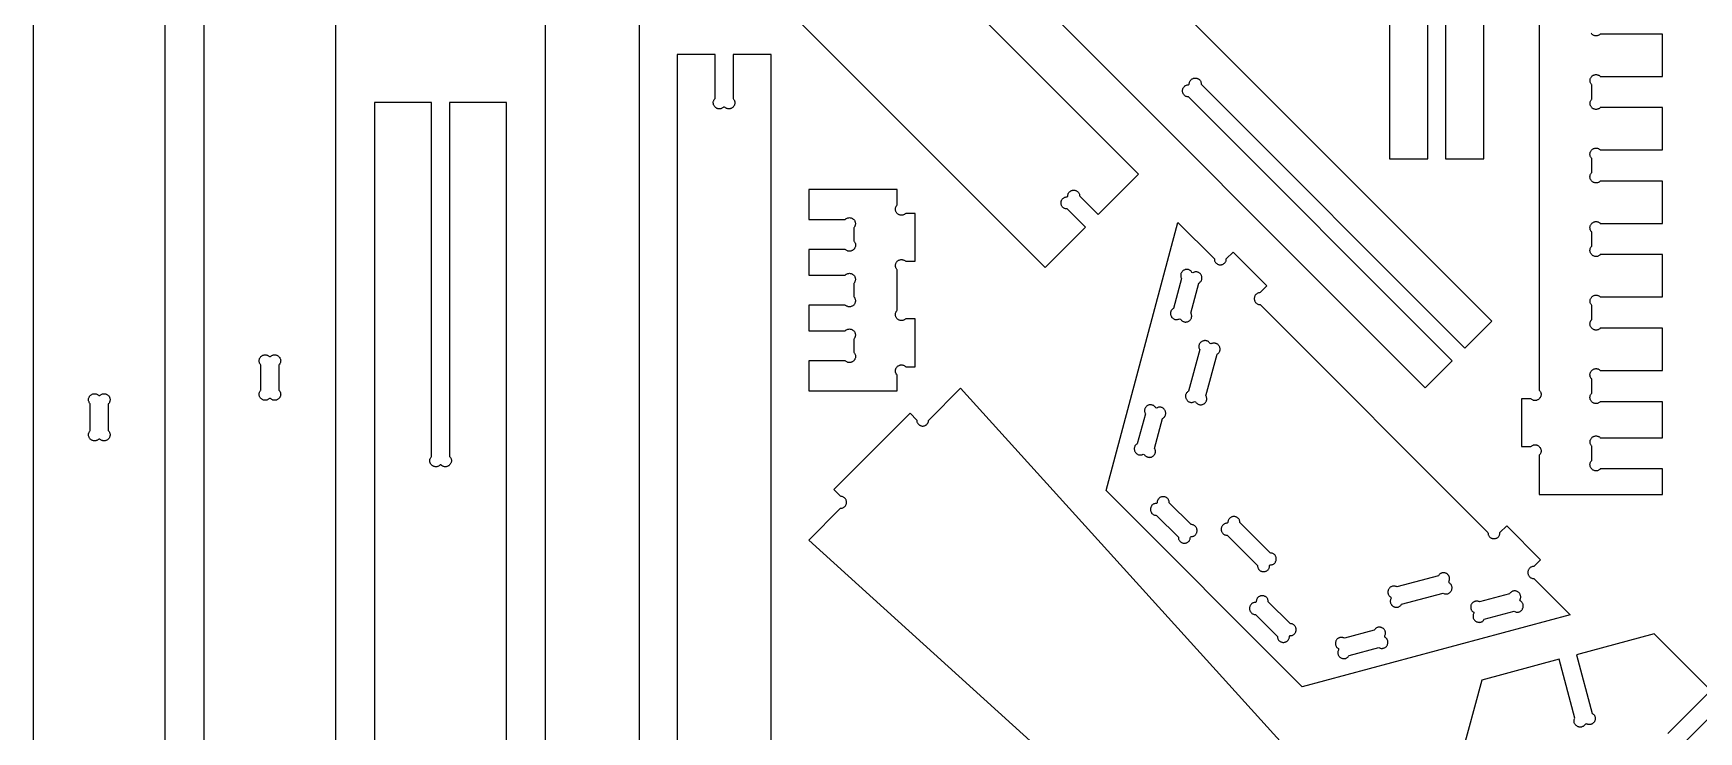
# Model space of a CAD drawing. Extents: x 105 to 1294, y 104 to 1295.
# Drawn here: x 662.1 to 940.2, y 845.7 to 962.3 of the extents above; entities that cross this region are included whole.
import ezdxf

# ---------------------------------------------------------------- set-up
doc = ezdxf.new("R2010")
doc.units = 0
doc.layers.add('LAYER_1', color=62, linetype='CONTINUOUS')

msp = doc.modelspace()

# ---------------------------------------------------------------- linework, layer by layer
at = {"layer": 'LAYER_1'}
for points in [[(662.13, 1228.21), (662.13, 769.48)], [(684.16, 769.48), (684.16, 1228.21)], [(888.63, 1130.71), (888.63, 941.35), (894.99, 941.35), (894.99, 1003.62)], [(897.99, 1003.62), (897.99, 941.35), (904.36, 941.35), (904.36, 1130.71)], [(691.25, 1106.46), (894.59, 903.13), (899.09, 907.63), (855.05, 951.66), (854.93, 951.67), (854.82, 951.69), (854.71, 951.71), (854.62, 951.75), (854.53, 951.8), (854.44, 951.85), (854.37, 951.91), (854.3, 951.98), (854.25, 952.05), (854.19, 952.13), (854.15, 952.21), (854.12, 952.3), (854.09, 952.39), (854.07, 952.48), (854.06, 952.57), (854.05, 952.67), (854.06, 952.76), (854.07, 952.85), (854.09, 952.95), (854.12, 953.04), (854.15, 953.12), (854.19, 953.2), (854.25, 953.28), (854.3, 953.36), (854.37, 953.42), (854.44, 953.48), (854.53, 953.54), (854.62, 953.58), (854.71, 953.62), (854.82, 953.65), (854.93, 953.66), (855.05, 953.67), (855.17, 953.79), (855.18, 953.91), (855.2, 954.03), (855.22, 954.13), (855.26, 954.23), (855.31, 954.32), (855.36, 954.4), (855.42, 954.47), (855.49, 954.54), (855.56, 954.6), (855.64, 954.65), (855.72, 954.69), (855.81, 954.73), (855.9, 954.76), (855.99, 954.77), (856.08, 954.79), (856.17, 954.79), (856.27, 954.79), (856.36, 954.77), (856.45, 954.76), (856.54, 954.73), (856.63, 954.69), (856.71, 954.65), (856.79, 954.6), (856.86, 954.54), (856.93, 954.47), (856.99, 954.4), (857.04, 954.32), (857.09, 954.23), (857.13, 954.13), (857.15, 954.03), (857.17, 953.91), (857.17, 953.79), (901.21, 909.75), (905.72, 914.25), (702.37, 1117.59)], [(690.63, 1074.71), (690.63, 741.06)], [(712.66, 741.06), (712.66, 1074.71)], [(719.75, 1034.52), (831.09, 923.17), (837.82, 929.9), (834.76, 932.97), (834.64, 932.97), (834.52, 932.99), (834.42, 933.02), (834.32, 933.05), (834.23, 933.1), (834.15, 933.15), (834.07, 933.21), (834.01, 933.28), (833.95, 933.35), (833.9, 933.43), (833.85, 933.51), (833.82, 933.6), (833.79, 933.69), (833.77, 933.78), (833.76, 933.87), (833.76, 933.97), (833.76, 934.06), (833.77, 934.15), (833.79, 934.24), (833.82, 934.33), (833.85, 934.42), (833.9, 934.5), (833.95, 934.58), (834.01, 934.65), (834.07, 934.72), (834.15, 934.78), (834.23, 934.83), (834.32, 934.88), (834.42, 934.92), (834.52, 934.94), (834.64, 934.96), (834.76, 934.96), (834.88, 935.09), (834.88, 935.21), (834.9, 935.32), (834.93, 935.43), (834.96, 935.52), (835.01, 935.61), (835.06, 935.7), (835.12, 935.77), (835.19, 935.84), (835.26, 935.89), (835.34, 935.94), (835.42, 935.99), (835.51, 936.02), (835.6, 936.05), (835.69, 936.07), (835.78, 936.08), (835.88, 936.09), (835.97, 936.08), (836.06, 936.07), (836.16, 936.05), (836.24, 936.02), (836.33, 935.99), (836.41, 935.94), (836.49, 935.89), (836.57, 935.84), (836.63, 935.77), (836.69, 935.7), (836.75, 935.61), (836.79, 935.52), (836.83, 935.43), (836.86, 935.32), (836.87, 935.21), (836.88, 935.09), (839.94, 932.02), (846.67, 938.75), (735.33, 1050.1)], [(913.63, 1026.8), (913.63, 902.71), (913.71, 902.62), (913.78, 902.52), (913.83, 902.43), (913.88, 902.34), (913.91, 902.24), (913.93, 902.14), (913.94, 902.05), (913.94, 901.96), (913.93, 901.86), (913.91, 901.77), (913.88, 901.68), (913.84, 901.6), (913.8, 901.51), (913.75, 901.44), (913.69, 901.36), (913.63, 901.29), (913.56, 901.23), (913.49, 901.17), (913.41, 901.12), (913.32, 901.08), (913.24, 901.04), (913.15, 901.01), (913.06, 900.99), (912.97, 900.98), (912.87, 900.98), (912.78, 900.99), (912.68, 901.01), (912.58, 901.04), (912.49, 901.09), (912.4, 901.14), (912.3, 901.21), (912.21, 901.29), (910.63, 901.29), (910.63, 893.29), (912.21, 893.29), (912.3, 893.38), (912.4, 893.44), (912.49, 893.5), (912.58, 893.54), (912.68, 893.57), (912.78, 893.6), (912.87, 893.6), (912.97, 893.6), (913.06, 893.59), (913.15, 893.57), (913.24, 893.55), (913.32, 893.51), (913.41, 893.47), (913.49, 893.42), (913.56, 893.36), (913.63, 893.29), (913.69, 893.23), (913.75, 893.15), (913.8, 893.07), (913.84, 892.99), (913.88, 892.91), (913.91, 892.82), (913.93, 892.73), (913.94, 892.63), (913.94, 892.54), (913.93, 892.44), (913.91, 892.35), (913.88, 892.25), (913.83, 892.16), (913.78, 892.06), (913.71, 891.97), (913.63, 891.88), (913.63, 885.29), (934.18, 885.29), (934.18, 889.56), (923.82, 889.56), (923.73, 889.48), (923.63, 889.41), (923.54, 889.36), (923.44, 889.31), (923.35, 889.28), (923.25, 889.26), (923.16, 889.25), (923.06, 889.25), (922.97, 889.26), (922.88, 889.28), (922.79, 889.31), (922.7, 889.35), (922.62, 889.39), (922.54, 889.44), (922.47, 889.5), (922.4, 889.56), (922.33, 889.63), (922.28, 889.71), (922.22, 889.78), (922.18, 889.87), (922.14, 889.95), (922.12, 890.04), (922.1, 890.13), (922.09, 890.23), (922.09, 890.32), (922.1, 890.42), (922.12, 890.51), (922.15, 890.61), (922.19, 890.7), (922.25, 890.8), (922.31, 890.89), (922.4, 890.98), (922.4, 893.37), (922.33, 893.44), (922.27, 893.52), (922.22, 893.61), (922.18, 893.7), (922.14, 893.79), (922.12, 893.88), (922.11, 893.98), (922.1, 894.07), (922.11, 894.17), (922.12, 894.26), (922.14, 894.36), (922.18, 894.45), (922.22, 894.54), (922.27, 894.62), (922.33, 894.7), (922.4, 894.78), (922.47, 894.85), (922.55, 894.91), (922.64, 894.96), (922.73, 895), (922.82, 895.03), (922.91, 895.05), (923.01, 895.07), (923.11, 895.07), (923.2, 895.07), (923.3, 895.05), (923.39, 895.03), (923.48, 895), (923.57, 894.96), (923.66, 894.91), (923.74, 894.85), (923.82, 894.78), (934.18, 894.78), (934.18, 900.78), (923.82, 900.78), (923.73, 900.7), (923.63, 900.63), (923.54, 900.58), (923.44, 900.53), (923.35, 900.5), (923.25, 900.48), (923.16, 900.47), (923.06, 900.47), (922.97, 900.48), (922.88, 900.5), (922.79, 900.53), (922.7, 900.57), (922.62, 900.61), (922.54, 900.66), (922.47, 900.72), (922.4, 900.78), (922.33, 900.85), (922.28, 900.92), (922.22, 901), (922.18, 901.08), (922.14, 901.17), (922.12, 901.26), (922.1, 901.35), (922.09, 901.44), (922.09, 901.54), (922.1, 901.63), (922.12, 901.73), (922.15, 901.82), (922.19, 901.92), (922.25, 902.01), (922.31, 902.11), (922.4, 902.19), (922.4, 904.58), (922.31, 904.67), (922.25, 904.77), (922.19, 904.86), (922.15, 904.95), (922.12, 905.05), (922.1, 905.15), (922.09, 905.24), (922.09, 905.34), (922.1, 905.43), (922.12, 905.52), (922.14, 905.61), (922.18, 905.69), (922.22, 905.78), (922.28, 905.86), (922.33, 905.93), (922.4, 906), (922.47, 906.06), (922.54, 906.12), (922.62, 906.17), (922.7, 906.21), (922.79, 906.25), (922.88, 906.28), (922.97, 906.3), (923.06, 906.31), (923.16, 906.31), (923.25, 906.3), (923.35, 906.28), (923.44, 906.25), (923.54, 906.2), (923.63, 906.15), (923.73, 906.08), (923.82, 906), (934.18, 906), (934.18, 913.05), (923.82, 913.05), (923.73, 912.97), (923.63, 912.9), (923.54, 912.85), (923.44, 912.81), (923.35, 912.77), (923.25, 912.75), (923.16, 912.74), (923.06, 912.74), (922.97, 912.75), (922.88, 912.77), (922.79, 912.8), (922.7, 912.84), (922.62, 912.88), (922.54, 912.93), (922.47, 912.99), (922.4, 913.05), (922.33, 913.12), (922.28, 913.2), (922.22, 913.28), (922.18, 913.36), (922.14, 913.44), (922.12, 913.53), (922.1, 913.62), (922.09, 913.72), (922.09, 913.81), (922.1, 913.91), (922.12, 914), (922.15, 914.1), (922.19, 914.19), (922.25, 914.29), (922.31, 914.38), (922.4, 914.47), (922.4, 916.86), (922.33, 916.94), (922.27, 917.02), (922.22, 917.1), (922.18, 917.19), (922.14, 917.28), (922.12, 917.38), (922.11, 917.47), (922.1, 917.57), (922.11, 917.66), (922.12, 917.76), (922.14, 917.85), (922.18, 917.94), (922.22, 918.03), (922.27, 918.12), (922.33, 918.2), (922.4, 918.27), (922.47, 918.34), (922.55, 918.4), (922.64, 918.45), (922.73, 918.49), (922.82, 918.52), (922.91, 918.55), (923.01, 918.56), (923.11, 918.56), (923.2, 918.56), (923.3, 918.55), (923.39, 918.52), (923.48, 918.49), (923.57, 918.45), (923.66, 918.4), (923.74, 918.34), (923.82, 918.27), (934.18, 918.27), (934.18, 925.33), (923.82, 925.33), (923.73, 925.25), (923.63, 925.18), (923.54, 925.12), (923.44, 925.08), (923.35, 925.05), (923.25, 925.03), (923.16, 925.02), (923.06, 925.02), (922.97, 925.03), (922.88, 925.05), (922.79, 925.08), (922.7, 925.11), (922.62, 925.16), (922.54, 925.21), (922.47, 925.26), (922.4, 925.33), (922.33, 925.4), (922.28, 925.47), (922.22, 925.55), (922.18, 925.63), (922.14, 925.72), (922.12, 925.81), (922.1, 925.9), (922.09, 925.99), (922.09, 926.08), (922.1, 926.18), (922.12, 926.28), (922.15, 926.37), (922.19, 926.47), (922.25, 926.56), (922.31, 926.65), (922.4, 926.74), (922.4, 929.13), (922.31, 929.22), (922.25, 929.31), (922.19, 929.4), (922.15, 929.5), (922.12, 929.59), (922.1, 929.69), (922.09, 929.78), (922.09, 929.88), (922.1, 929.97), (922.12, 930.06), (922.14, 930.15), (922.18, 930.24), (922.22, 930.32), (922.28, 930.4), (922.33, 930.47), (922.4, 930.54), (922.47, 930.61), (922.54, 930.67), (922.62, 930.72), (922.7, 930.76), (922.79, 930.8), (922.88, 930.83), (922.97, 930.85), (923.06, 930.86), (923.16, 930.86), (923.25, 930.85), (923.35, 930.83), (923.44, 930.8), (923.54, 930.75), (923.63, 930.7), (923.73, 930.63), (923.82, 930.55), (934.18, 930.55), (934.18, 937.6), (923.82, 937.6), (923.73, 937.52), (923.63, 937.45), (923.54, 937.4), (923.44, 937.35), (923.35, 937.32), (923.25, 937.3), (923.16, 937.29), (923.06, 937.29), (922.97, 937.3), (922.88, 937.32), (922.79, 937.35), (922.7, 937.38), (922.62, 937.43), (922.54, 937.48), (922.47, 937.54), (922.4, 937.6), (922.33, 937.67), (922.28, 937.74), (922.22, 937.82), (922.18, 937.9), (922.14, 937.99), (922.12, 938.08), (922.1, 938.17), (922.09, 938.26), (922.09, 938.36), (922.1, 938.45), (922.12, 938.55), (922.15, 938.65), (922.19, 938.74), (922.25, 938.83), (922.31, 938.93), (922.4, 939.02), (922.4, 941.4), (922.31, 941.49), (922.25, 941.58), (922.19, 941.68), (922.15, 941.77), (922.12, 941.87), (922.1, 941.96), (922.09, 942.06), (922.09, 942.15), (922.1, 942.25), (922.12, 942.34), (922.14, 942.43), (922.18, 942.51), (922.22, 942.59), (922.28, 942.67), (922.33, 942.75), (922.4, 942.82), (922.47, 942.88), (922.54, 942.94), (922.62, 942.99), (922.7, 943.03), (922.79, 943.07), (922.88, 943.09), (922.97, 943.11), (923.06, 943.12), (923.16, 943.12), (923.25, 943.12), (923.35, 943.1), (923.44, 943.06), (923.54, 943.02), (923.63, 942.96), (923.73, 942.9), (923.82, 942.82), (934.18, 942.82), (934.18, 949.87), (923.82, 949.87), (923.74, 949.8), (923.66, 949.74), (923.57, 949.69), (923.48, 949.65), (923.39, 949.62), (923.3, 949.6), (923.2, 949.58), (923.11, 949.58), (923.01, 949.58), (922.91, 949.6), (922.82, 949.62), (922.73, 949.65), (922.64, 949.69), (922.55, 949.74), (922.47, 949.8), (922.4, 949.87), (922.33, 949.95), (922.27, 950.03), (922.22, 950.11), (922.18, 950.2), (922.14, 950.29), (922.12, 950.39), (922.11, 950.48), (922.1, 950.58), (922.11, 950.67), (922.12, 950.77), (922.14, 950.86), (922.18, 950.95), (922.22, 951.04), (922.27, 951.13), (922.33, 951.21), (922.4, 951.28), (922.4, 953.68), (922.33, 953.75), (922.27, 953.83), (922.22, 953.92), (922.18, 954.01), (922.14, 954.1), (922.12, 954.19), (922.11, 954.29), (922.1, 954.38), (922.11, 954.48), (922.12, 954.58), (922.14, 954.67), (922.18, 954.76), (922.22, 954.85), (922.27, 954.93), (922.33, 955.01), (922.4, 955.09), (922.47, 955.16), (922.55, 955.22), (922.64, 955.27), (922.73, 955.31), (922.82, 955.34), (922.91, 955.36), (923.01, 955.38), (923.11, 955.38), (923.2, 955.38), (923.3, 955.36), (923.39, 955.34), (923.48, 955.31), (923.57, 955.27), (923.66, 955.22), (923.74, 955.16), (923.82, 955.09), (934.18, 955.09), (934.18, 962.15), (923.82, 962.15), (923.74, 962.08), (923.66, 962.02), (923.57, 961.97), (923.48, 961.93), (923.39, 961.89), (923.3, 961.87), (923.2, 961.86), (923.11, 961.85), (923.01, 961.86), (922.91, 961.87), (922.82, 961.89), (922.73, 961.93), (922.64, 961.97), (922.55, 962.02), (922.47, 962.08), (922.4, 962.15), (922.33, 962.22), (922.27, 962.3)], [(747.63, 966.21), (747.63, 678.65)], [(763.36, 678.65), (763.36, 966.21)], [(785.36, 685.92), (785.36, 958.71), (778.99, 958.71), (778.99, 951.38), (779.06, 951.3), (779.12, 951.22), (779.17, 951.14), (779.21, 951.05), (779.24, 950.96), (779.27, 950.87), (779.28, 950.77), (779.29, 950.67), (779.28, 950.58), (779.27, 950.48), (779.24, 950.39), (779.21, 950.3), (779.17, 950.21), (779.12, 950.12), (779.06, 950.04), (778.99, 949.97), (778.92, 949.9), (778.84, 949.84), (778.75, 949.79), (778.66, 949.75), (778.57, 949.72), (778.48, 949.69), (778.38, 949.68), (778.29, 949.68), (778.19, 949.68), (778.09, 949.69), (778, 949.72), (777.91, 949.75), (777.82, 949.79), (777.74, 949.84), (777.65, 949.9), (777.58, 949.97), (777.41, 949.97), (777.32, 949.89), (777.23, 949.82), (777.13, 949.76), (777.04, 949.72), (776.94, 949.69), (776.85, 949.67), (776.75, 949.66), (776.66, 949.66), (776.56, 949.67), (776.47, 949.69), (776.38, 949.72), (776.3, 949.75), (776.22, 949.8), (776.14, 949.85), (776.06, 949.9), (775.99, 949.97), (775.93, 950.04), (775.87, 950.11), (775.82, 950.19), (775.78, 950.27), (775.74, 950.36), (775.71, 950.45), (775.7, 950.54), (775.69, 950.63), (775.68, 950.72), (775.69, 950.82), (775.71, 950.92), (775.75, 951.01), (775.79, 951.11), (775.84, 951.2), (775.91, 951.29), (775.99, 951.38), (775.99, 958.71), (769.63, 958.71), (769.63, 671.15)], [(741.16, 668.17), (741.16, 950.71), (731.65, 950.71), (731.65, 891.65), (731.73, 891.56), (731.8, 891.47), (731.85, 891.37), (731.9, 891.28), (731.93, 891.18), (731.95, 891.09), (731.96, 890.99), (731.96, 890.9), (731.95, 890.81), (731.93, 890.71), (731.9, 890.63), (731.86, 890.54), (731.82, 890.46), (731.77, 890.38), (731.71, 890.3), (731.65, 890.24), (731.58, 890.17), (731.5, 890.11), (731.43, 890.06), (731.34, 890.02), (731.26, 889.98), (731.17, 889.96), (731.08, 889.94), (730.98, 889.93), (730.89, 889.93), (730.79, 889.94), (730.7, 889.96), (730.6, 889.99), (730.51, 890.03), (730.41, 890.09), (730.32, 890.15), (730.23, 890.24), (730.06, 890.24), (729.97, 890.15), (729.88, 890.09), (729.79, 890.03), (729.69, 889.99), (729.6, 889.96), (729.5, 889.94), (729.4, 889.93), (729.31, 889.93), (729.22, 889.94), (729.13, 889.96), (729.04, 889.98), (728.95, 890.02), (728.87, 890.06), (728.79, 890.11), (728.72, 890.17), (728.65, 890.24), (728.58, 890.3), (728.53, 890.38), (728.48, 890.46), (728.43, 890.54), (728.4, 890.63), (728.37, 890.71), (728.35, 890.81), (728.34, 890.9), (728.34, 890.99), (728.35, 891.09), (728.37, 891.18), (728.4, 891.28), (728.44, 891.37), (728.5, 891.47), (728.57, 891.56), (728.65, 891.65), (728.65, 950.71), (719.13, 950.71), (719.13, 668.17)], [(882.34, 795.49), (791.62, 877.69), (796.93, 883), (797.03, 883.01), (797.13, 883.02), (797.23, 883.04), (797.32, 883.08), (797.41, 883.12), (797.49, 883.17), (797.57, 883.23), (797.64, 883.29), (797.7, 883.36), (797.76, 883.44), (797.81, 883.52), (797.85, 883.61), (797.89, 883.7), (797.91, 883.8), (797.93, 883.9), (797.93, 884), (797.93, 884.1), (797.91, 884.2), (797.89, 884.3), (797.85, 884.39), (797.81, 884.48), (797.76, 884.56), (797.7, 884.64), (797.64, 884.71), (797.57, 884.77), (797.49, 884.83), (797.41, 884.88), (797.32, 884.92), (797.23, 884.96), (797.13, 884.98), (797.03, 884.99), (796.93, 885), (795.81, 886.12), (808.54, 898.85), (809.66, 897.73), (809.66, 897.63), (809.68, 897.53), (809.7, 897.43), (809.74, 897.34), (809.78, 897.25), (809.83, 897.17), (809.89, 897.09), (809.95, 897.02), (810.02, 896.96), (810.1, 896.9), (810.18, 896.85), (810.27, 896.81), (810.36, 896.77), (810.46, 896.75), (810.56, 896.73), (810.66, 896.73), (810.66, 896.73), (810.76, 896.73), (810.86, 896.75), (810.96, 896.77), (811.05, 896.81), (811.14, 896.85), (811.22, 896.9), (811.29, 896.96), (811.37, 897.02), (811.43, 897.09), (811.49, 897.17), (811.54, 897.25), (811.58, 897.34), (811.61, 897.43), (811.64, 897.53), (811.65, 897.63), (811.66, 897.73), (816.97, 903.04), (899.13, 812.39)], [(882.34, 795.49), (791.62, 877.69), (796.93, 883), (797.03, 883.01), (797.13, 883.02), (797.23, 883.04), (797.32, 883.08), (797.41, 883.12), (797.49, 883.17), (797.57, 883.23), (797.64, 883.29), (797.7, 883.36), (797.76, 883.44), (797.81, 883.52), (797.85, 883.61), (797.89, 883.7), (797.91, 883.8), (797.93, 883.9), (797.93, 884), (797.93, 884.1), (797.91, 884.2), (797.89, 884.3), (797.85, 884.39), (797.81, 884.48), (797.76, 884.56), (797.7, 884.64), (797.64, 884.71), (797.57, 884.77), (797.49, 884.83), (797.41, 884.88), (797.32, 884.92), (797.23, 884.96), (797.13, 884.98), (797.03, 884.99), (796.93, 885), (795.81, 886.12), (808.54, 898.85), (809.66, 897.73), (809.66, 897.63), (809.68, 897.53), (809.7, 897.43), (809.74, 897.34), (809.78, 897.25), (809.83, 897.17), (809.89, 897.09), (809.95, 897.02), (810.02, 896.96), (810.1, 896.9), (810.18, 896.85), (810.27, 896.81), (810.36, 896.77), (810.46, 896.75), (810.56, 896.73), (810.66, 896.73), (810.66, 896.73), (810.76, 896.73), (810.86, 896.75), (810.96, 896.77), (811.05, 896.81), (811.14, 896.85), (811.22, 896.9), (811.29, 896.96), (811.37, 897.02), (811.43, 897.09), (811.49, 897.17), (811.54, 897.25), (811.58, 897.34), (811.61, 897.43), (811.64, 897.53), (811.65, 897.63), (811.66, 897.73), (816.97, 903.04), (899.13, 812.39)], [(935.09, 845.39), (942.27, 852.57), (932.8, 862.04), (919.85, 858.57), (922.48, 848.77), (922.56, 848.72), (922.64, 848.65), (922.71, 848.58), (922.77, 848.51), (922.83, 848.43), (922.88, 848.34), (922.91, 848.26), (922.94, 848.16), (922.96, 848.07), (922.97, 847.98), (922.98, 847.88), (922.97, 847.78), (922.95, 847.69), (922.93, 847.59), (922.89, 847.5), (922.84, 847.41), (922.79, 847.32), (922.72, 847.24), (922.65, 847.17), (922.58, 847.11), (922.5, 847.05), (922.42, 847.01), (922.33, 846.97), (922.24, 846.94), (922.14, 846.92), (922.05, 846.91), (921.95, 846.91), (921.85, 846.91), (921.76, 846.93), (921.66, 846.96), (921.57, 846.99), (921.48, 847.04), (921.32, 847), (921.25, 846.89), (921.18, 846.8), (921.1, 846.73), (921.02, 846.66), (920.94, 846.6), (920.85, 846.56), (920.76, 846.53), (920.67, 846.5), (920.58, 846.49), (920.48, 846.48), (920.39, 846.49), (920.3, 846.5), (920.21, 846.52), (920.12, 846.55), (920.03, 846.59), (919.95, 846.63), (919.87, 846.68), (919.79, 846.74), (919.72, 846.8), (919.66, 846.87), (919.6, 846.94), (919.55, 847.02), (919.51, 847.1), (919.48, 847.19), (919.45, 847.28), (919.43, 847.38), (919.43, 847.47), (919.43, 847.57), (919.45, 847.68), (919.48, 847.78), (919.52, 847.89), (919.58, 848), (916.96, 857.8), (904.01, 854.33), (900.54, 841.39)], [(944.39, 850.45), (937.22, 843.27)]]:
    msp.add_lwpolyline(points, dxfattribs=at)
for points in [[(807.82, 932.21), (807.73, 932.13), (807.63, 932.06), (807.54, 932.01), (807.45, 931.96), (807.35, 931.93), (807.25, 931.91), (807.16, 931.9), (807.06, 931.9), (806.97, 931.91), (806.88, 931.93), (806.79, 931.96), (806.7, 932), (806.62, 932.04), (806.54, 932.09), (806.47, 932.15), (806.4, 932.21), (806.34, 932.28), (806.28, 932.36), (806.23, 932.44), (806.19, 932.52), (806.15, 932.6), (806.12, 932.69), (806.1, 932.78), (806.09, 932.88), (806.09, 932.97), (806.1, 933.07), (806.12, 933.16), (806.15, 933.26), (806.2, 933.36), (806.25, 933.45), (806.32, 933.54), (806.4, 933.63), (806.4, 936.21), (791.63, 936.21), (791.63, 931.21), (797.71, 931.21), (797.79, 931.28), (797.87, 931.34), (797.95, 931.39), (798.04, 931.43), (798.13, 931.46), (798.23, 931.49), (798.32, 931.5), (798.42, 931.51), (798.52, 931.5), (798.61, 931.49), (798.7, 931.46), (798.8, 931.43), (798.88, 931.39), (798.97, 931.34), (799.05, 931.28), (799.13, 931.21), (799.2, 931.14), (799.26, 931.06), (799.31, 930.97), (799.35, 930.88), (799.38, 930.79), (799.4, 930.7), (799.42, 930.6), (799.42, 930.51), (799.42, 930.41), (799.4, 930.32), (799.38, 930.22), (799.35, 930.13), (799.31, 930.04), (799.26, 929.96), (799.2, 929.88), (799.13, 929.8), (799.13, 927.63), (799.21, 927.54), (799.28, 927.45), (799.33, 927.36), (799.38, 927.26), (799.41, 927.17), (799.43, 927.07), (799.44, 926.97), (799.44, 926.88), (799.43, 926.78), (799.41, 926.69), (799.38, 926.6), (799.34, 926.52), (799.3, 926.44), (799.25, 926.36), (799.19, 926.28), (799.13, 926.21), (799.06, 926.15), (798.98, 926.09), (798.91, 926.04), (798.82, 926), (798.74, 925.96), (798.65, 925.93), (798.56, 925.91), (798.46, 925.9), (798.37, 925.9), (798.27, 925.91), (798.18, 925.93), (798.08, 925.96), (797.99, 926.01), (797.89, 926.06), (797.8, 926.13), (797.71, 926.21), (791.63, 926.21), (791.63, 921.93), (797.71, 921.93), (797.79, 921.99), (797.87, 922.05), (797.95, 922.1), (798.04, 922.15), (798.13, 922.18), (798.23, 922.2), (798.32, 922.21), (798.42, 922.22), (798.52, 922.21), (798.61, 922.2), (798.7, 922.18), (798.8, 922.15), (798.88, 922.1), (798.97, 922.05), (799.05, 921.99), (799.13, 921.93), (799.2, 921.85), (799.26, 921.77), (799.31, 921.68), (799.35, 921.6), (799.38, 921.5), (799.4, 921.41), (799.42, 921.32), (799.42, 921.22), (799.42, 921.12), (799.4, 921.03), (799.38, 920.94), (799.35, 920.84), (799.31, 920.76), (799.26, 920.67), (799.2, 920.59), (799.13, 920.51), (799.13, 918.34), (799.2, 918.26), (799.26, 918.18), (799.31, 918.1), (799.35, 918.01), (799.38, 917.92), (799.4, 917.82), (799.42, 917.73), (799.42, 917.63), (799.42, 917.54), (799.4, 917.44), (799.38, 917.35), (799.35, 917.26), (799.31, 917.17), (799.26, 917.08), (799.2, 917), (799.13, 916.92), (799.05, 916.86), (798.97, 916.8), (798.88, 916.75), (798.8, 916.71), (798.7, 916.67), (798.61, 916.65), (798.52, 916.64), (798.42, 916.63), (798.32, 916.64), (798.23, 916.65), (798.13, 916.67), (798.04, 916.71), (797.95, 916.75), (797.87, 916.8), (797.79, 916.86), (797.71, 916.92), (791.63, 916.92), (791.63, 912.63), (797.71, 912.63), (797.79, 912.7), (797.87, 912.76), (797.95, 912.81), (798.04, 912.85), (798.13, 912.88), (798.23, 912.91), (798.32, 912.92), (798.42, 912.93), (798.52, 912.92), (798.61, 912.91), (798.7, 912.88), (798.8, 912.85), (798.88, 912.81), (798.97, 912.76), (799.05, 912.7), (799.13, 912.63), (799.2, 912.56), (799.26, 912.48), (799.31, 912.39), (799.35, 912.3), (799.38, 912.21), (799.4, 912.12), (799.42, 912.02), (799.42, 911.93), (799.42, 911.83), (799.4, 911.73), (799.38, 911.64), (799.35, 911.55), (799.31, 911.46), (799.26, 911.38), (799.2, 911.29), (799.13, 911.22), (799.13, 909.05), (799.21, 908.96), (799.28, 908.87), (799.33, 908.77), (799.38, 908.68), (799.41, 908.58), (799.43, 908.49), (799.44, 908.39), (799.44, 908.3), (799.43, 908.2), (799.41, 908.11), (799.38, 908.02), (799.34, 907.94), (799.3, 907.85), (799.25, 907.78), (799.19, 907.7), (799.13, 907.63), (799.06, 907.57), (798.98, 907.51), (798.91, 907.46), (798.82, 907.42), (798.74, 907.38), (798.65, 907.35), (798.56, 907.33), (798.46, 907.32), (798.37, 907.32), (798.27, 907.33), (798.18, 907.35), (798.08, 907.38), (797.99, 907.43), (797.89, 907.48), (797.8, 907.55), (797.71, 907.63), (791.63, 907.63), (791.63, 902.63), (806.4, 902.63), (806.4, 905.22), (806.32, 905.31), (806.25, 905.4), (806.2, 905.49), (806.15, 905.59), (806.12, 905.68), (806.1, 905.78), (806.09, 905.88), (806.09, 905.97), (806.1, 906.06), (806.12, 906.15), (806.15, 906.24), (806.19, 906.33), (806.23, 906.41), (806.28, 906.49), (806.34, 906.56), (806.4, 906.63), (806.47, 906.7), (806.54, 906.75), (806.62, 906.8), (806.7, 906.85), (806.79, 906.88), (806.88, 906.91), (806.97, 906.93), (807.06, 906.94), (807.16, 906.94), (807.25, 906.93), (807.35, 906.91), (807.45, 906.88), (807.54, 906.84), (807.63, 906.78), (807.73, 906.71), (807.82, 906.63), (809.4, 906.63), (809.4, 914.63), (807.82, 914.63), (807.73, 914.55), (807.63, 914.48), (807.54, 914.43), (807.45, 914.38), (807.35, 914.35), (807.25, 914.33), (807.16, 914.32), (807.06, 914.32), (806.97, 914.33), (806.88, 914.35), (806.79, 914.38), (806.7, 914.42), (806.62, 914.46), (806.54, 914.51), (806.47, 914.57), (806.4, 914.63), (806.34, 914.7), (806.28, 914.78), (806.23, 914.85), (806.19, 914.94), (806.15, 915.02), (806.12, 915.11), (806.1, 915.2), (806.09, 915.3), (806.09, 915.39), (806.1, 915.49), (806.12, 915.58), (806.15, 915.68), (806.2, 915.77), (806.25, 915.87), (806.32, 915.96), (806.4, 916.05), (806.4, 922.8), (806.33, 922.88), (806.27, 922.96), (806.22, 923.04), (806.18, 923.13), (806.15, 923.22), (806.13, 923.32), (806.11, 923.41), (806.11, 923.51), (806.11, 923.6), (806.13, 923.7), (806.15, 923.79), (806.18, 923.88), (806.22, 923.97), (806.27, 924.06), (806.33, 924.14), (806.4, 924.22), (806.48, 924.28), (806.56, 924.34), (806.64, 924.39), (806.73, 924.43), (806.82, 924.47), (806.92, 924.49), (807.01, 924.5), (807.11, 924.51), (807.2, 924.5), (807.3, 924.49), (807.39, 924.47), (807.48, 924.43), (807.57, 924.39), (807.66, 924.34), (807.74, 924.28), (807.82, 924.22), (809.4, 924.22), (809.4, 932.21)], [(859.36, 924.65), (859.37, 924.52), (859.38, 924.41), (859.41, 924.31), (859.45, 924.21), (859.49, 924.12), (859.54, 924.04), (859.61, 923.96), (859.67, 923.9), (859.75, 923.84), (859.82, 923.79), (859.91, 923.74), (859.99, 923.71), (860.08, 923.68), (860.17, 923.66), (860.27, 923.65), (860.36, 923.65), (860.45, 923.65), (860.55, 923.66), (860.64, 923.68), (860.73, 923.71), (860.81, 923.74), (860.9, 923.79), (860.97, 923.84), (861.05, 923.9), (861.11, 923.96), (861.18, 924.04), (861.23, 924.12), (861.27, 924.21), (861.31, 924.31), (861.34, 924.41), (861.35, 924.52), (861.36, 924.65), (862.48, 925.77), (868.14, 920.11), (867.02, 918.99), (866.91, 918.98), (866.82, 918.97), (866.72, 918.94), (866.63, 918.91), (866.54, 918.87), (866.46, 918.82), (866.38, 918.76), (866.31, 918.69), (866.25, 918.62), (866.19, 918.55), (866.14, 918.46), (866.1, 918.38), (866.06, 918.29), (866.04, 918.19), (866.02, 918.09), (866.02, 917.99), (866.02, 917.89), (866.04, 917.79), (866.06, 917.69), (866.1, 917.6), (866.14, 917.51), (866.19, 917.43), (866.25, 917.35), (866.31, 917.28), (866.38, 917.22), (866.46, 917.16), (866.54, 917.11), (866.63, 917.07), (866.72, 917.03), (866.82, 917.01), (866.91, 916.99), (867.02, 916.99), (905.06, 878.94), (905.07, 878.82), (905.09, 878.71), (905.11, 878.6), (905.15, 878.5), (905.19, 878.41), (905.25, 878.33), (905.31, 878.26), (905.38, 878.19), (905.45, 878.13), (905.53, 878.08), (905.61, 878.04), (905.7, 878), (905.78, 877.98), (905.88, 877.96), (905.97, 877.95), (906.06, 877.94), (906.16, 877.95), (906.25, 877.96), (906.34, 877.98), (906.43, 878), (906.52, 878.04), (906.6, 878.08), (906.68, 878.13), (906.75, 878.19), (906.82, 878.26), (906.88, 878.33), (906.93, 878.41), (906.98, 878.5), (907.01, 878.6), (907.04, 878.71), (907.06, 878.82), (907.06, 878.94), (908.18, 880.06), (913.84, 874.41), (912.72, 873.29), (912.6, 873.28), (912.49, 873.26), (912.38, 873.24), (912.28, 873.2), (912.19, 873.15), (912.11, 873.1), (912.04, 873.04), (911.97, 872.97), (911.91, 872.9), (911.86, 872.82), (911.82, 872.74), (911.78, 872.65), (911.75, 872.56), (911.73, 872.47), (911.72, 872.38), (911.72, 872.29), (911.72, 872.19), (911.73, 872.1), (911.75, 872.01), (911.78, 871.92), (911.82, 871.83), (911.86, 871.75), (911.91, 871.67), (911.97, 871.6), (912.04, 871.53), (912.11, 871.47), (912.19, 871.42), (912.28, 871.37), (912.38, 871.34), (912.49, 871.31), (912.6, 871.29), (912.72, 871.29), (918.79, 865.21), (874.05, 853.22), (841.3, 885.98), (853.29, 930.72)], [(855.62, 922.36), (855.55, 922.47), (855.48, 922.56), (855.41, 922.63), (855.33, 922.7), (855.24, 922.75), (855.15, 922.8), (855.06, 922.83), (854.97, 922.86), (854.88, 922.87), (854.79, 922.88), (854.69, 922.87), (854.6, 922.86), (854.51, 922.84), (854.42, 922.81), (854.34, 922.77), (854.25, 922.73), (854.17, 922.68), (854.1, 922.62), (854.03, 922.56), (853.97, 922.49), (853.91, 922.42), (853.86, 922.34), (853.82, 922.25), (853.78, 922.17), (853.76, 922.08), (853.74, 921.98), (853.74, 921.88), (853.74, 921.78), (853.76, 921.68), (853.79, 921.57), (853.83, 921.47), (853.89, 921.36), (852.55, 916.36), (852.45, 916.3), (852.36, 916.23), (852.28, 916.15), (852.21, 916.07), (852.16, 915.99), (852.12, 915.9), (852.08, 915.81), (852.06, 915.72), (852.04, 915.63), (852.04, 915.53), (852.04, 915.44), (852.06, 915.35), (852.08, 915.26), (852.11, 915.17), (852.14, 915.08), (852.18, 915), (852.23, 914.92), (852.29, 914.85), (852.35, 914.78), (852.42, 914.71), (852.5, 914.66), (852.57, 914.61), (852.66, 914.57), (852.74, 914.53), (852.84, 914.51), (852.93, 914.49), (853.03, 914.49), (853.13, 914.49), (853.23, 914.51), (853.34, 914.54), (853.44, 914.58), (853.55, 914.64), (853.72, 914.59), (853.77, 914.51), (853.83, 914.43), (853.9, 914.36), (853.98, 914.29), (854.06, 914.24), (854.14, 914.19), (854.23, 914.15), (854.32, 914.13), (854.42, 914.1), (854.51, 914.09), (854.61, 914.09), (854.71, 914.1), (854.8, 914.12), (854.9, 914.14), (854.99, 914.18), (855.08, 914.23), (855.17, 914.28), (855.25, 914.34), (855.32, 914.41), (855.38, 914.49), (855.43, 914.57), (855.48, 914.65), (855.52, 914.74), (855.55, 914.83), (855.57, 914.93), (855.58, 915.02), (855.58, 915.12), (855.57, 915.22), (855.56, 915.31), (855.53, 915.41), (855.49, 915.5), (855.45, 915.59), (856.79, 920.59), (856.87, 920.64), (856.95, 920.7), (857.02, 920.77), (857.08, 920.85), (857.14, 920.93), (857.19, 921.01), (857.22, 921.1), (857.25, 921.19), (857.27, 921.29), (857.28, 921.38), (857.29, 921.48), (857.28, 921.57), (857.26, 921.67), (857.24, 921.77), (857.2, 921.86), (857.15, 921.95), (857.1, 922.04), (857.03, 922.11), (856.97, 922.19), (856.89, 922.25), (856.81, 922.3), (856.73, 922.35), (856.64, 922.39), (856.55, 922.42), (856.45, 922.44), (856.36, 922.45), (856.26, 922.45), (856.16, 922.44), (856.07, 922.43), (855.97, 922.4), (855.88, 922.36), (855.79, 922.32)], [(858.65, 910.48), (858.59, 910.58), (858.52, 910.67), (858.44, 910.75), (858.36, 910.81), (858.28, 910.87), (858.19, 910.91), (858.1, 910.95), (858.01, 910.97), (857.91, 910.98), (857.82, 910.99), (857.73, 910.98), (857.64, 910.97), (857.55, 910.95), (857.46, 910.92), (857.37, 910.89), (857.29, 910.84), (857.21, 910.79), (857.13, 910.74), (857.06, 910.67), (857, 910.6), (856.94, 910.53), (856.89, 910.45), (856.85, 910.37), (856.82, 910.28), (856.79, 910.19), (856.78, 910.1), (856.77, 910), (856.78, 909.9), (856.79, 909.8), (856.82, 909.69), (856.87, 909.58), (856.92, 909.48), (855.07, 902.55), (854.97, 902.49), (854.88, 902.41), (854.8, 902.34), (854.73, 902.26), (854.68, 902.17), (854.63, 902.09), (854.6, 902), (854.57, 901.91), (854.56, 901.81), (854.55, 901.72), (854.56, 901.63), (854.57, 901.53), (854.59, 901.44), (854.62, 901.36), (854.66, 901.27), (854.7, 901.19), (854.75, 901.11), (854.81, 901.03), (854.87, 900.96), (854.94, 900.9), (855.01, 900.84), (855.09, 900.79), (855.17, 900.75), (855.26, 900.72), (855.35, 900.69), (855.45, 900.68), (855.54, 900.67), (855.65, 900.68), (855.75, 900.69), (855.85, 900.72), (855.96, 900.76), (856.07, 900.82), (856.23, 900.78), (856.29, 900.69), (856.35, 900.61), (856.42, 900.54), (856.49, 900.48), (856.57, 900.42), (856.66, 900.38), (856.75, 900.34), (856.84, 900.31), (856.93, 900.29), (857.03, 900.28), (857.12, 900.28), (857.22, 900.28), (857.32, 900.3), (857.41, 900.33), (857.51, 900.36), (857.6, 900.41), (857.68, 900.46), (857.76, 900.53), (857.83, 900.6), (857.9, 900.67), (857.95, 900.75), (858, 900.84), (858.04, 900.92), (858.06, 901.02), (858.08, 901.11), (858.1, 901.21), (858.1, 901.3), (858.09, 901.4), (858.07, 901.49), (858.05, 901.59), (858.01, 901.68), (857.96, 901.77), (859.82, 908.7), (859.91, 908.76), (859.98, 908.82), (860.06, 908.89), (860.12, 908.96), (860.17, 909.04), (860.22, 909.13), (860.26, 909.22), (860.29, 909.31), (860.31, 909.4), (860.32, 909.5), (860.32, 909.6), (860.31, 909.69), (860.3, 909.79), (860.27, 909.88), (860.23, 909.98), (860.19, 910.07), (860.13, 910.15), (860.07, 910.23), (860, 910.3), (859.92, 910.37), (859.84, 910.42), (859.76, 910.47), (859.67, 910.51), (859.58, 910.53), (859.48, 910.55), (859.39, 910.57), (859.29, 910.57), (859.2, 910.56), (859.1, 910.54), (859, 910.52), (858.91, 910.48), (858.82, 910.43)], [(701.56, 901.32), (701.48, 901.25), (701.4, 901.19), (701.32, 901.14), (701.23, 901.1), (701.14, 901.06), (701.04, 901.04), (700.95, 901.03), (700.85, 901.02), (700.76, 901.03), (700.66, 901.04), (700.57, 901.06), (700.48, 901.1), (700.39, 901.14), (700.3, 901.19), (700.22, 901.25), (700.14, 901.32), (700.08, 901.39), (700.02, 901.47), (699.97, 901.56), (699.92, 901.65), (699.89, 901.74), (699.87, 901.83), (699.86, 901.93), (699.85, 902.02), (699.86, 902.12), (699.87, 902.21), (699.89, 902.31), (699.92, 902.4), (699.97, 902.49), (700.02, 902.57), (700.08, 902.65), (700.14, 902.73), (700.14, 906.9), (700.08, 906.98), (700.02, 907.06), (699.97, 907.15), (699.92, 907.23), (699.89, 907.33), (699.87, 907.42), (699.86, 907.52), (699.85, 907.61), (699.86, 907.71), (699.87, 907.8), (699.89, 907.9), (699.92, 907.99), (699.97, 908.08), (700.02, 908.16), (700.08, 908.24), (700.14, 908.32), (700.22, 908.39), (700.3, 908.45), (700.39, 908.5), (700.48, 908.54), (700.57, 908.57), (700.66, 908.59), (700.76, 908.61), (700.85, 908.61), (700.95, 908.61), (701.04, 908.59), (701.14, 908.57), (701.23, 908.54), (701.32, 908.5), (701.4, 908.45), (701.48, 908.39), (701.56, 908.32), (701.73, 908.32), (701.81, 908.39), (701.89, 908.45), (701.97, 908.5), (702.06, 908.54), (702.15, 908.57), (702.25, 908.59), (702.34, 908.61), (702.44, 908.61), (702.53, 908.61), (702.63, 908.59), (702.72, 908.57), (702.81, 908.54), (702.9, 908.5), (702.99, 908.45), (703.07, 908.39), (703.14, 908.32), (703.21, 908.24), (703.27, 908.16), (703.32, 908.08), (703.36, 907.99), (703.4, 907.9), (703.42, 907.8), (703.43, 907.71), (703.44, 907.61), (703.43, 907.52), (703.42, 907.42), (703.4, 907.33), (703.36, 907.23), (703.32, 907.15), (703.27, 907.06), (703.21, 906.98), (703.14, 906.9), (703.14, 902.73), (703.21, 902.65), (703.27, 902.57), (703.32, 902.49), (703.36, 902.4), (703.4, 902.31), (703.42, 902.21), (703.43, 902.12), (703.44, 902.02), (703.43, 901.93), (703.42, 901.83), (703.4, 901.74), (703.36, 901.65), (703.32, 901.56), (703.27, 901.47), (703.21, 901.39), (703.14, 901.32), (703.07, 901.25), (702.99, 901.19), (702.9, 901.14), (702.81, 901.1), (702.72, 901.06), (702.63, 901.04), (702.53, 901.03), (702.44, 901.02), (702.34, 901.03), (702.25, 901.04), (702.15, 901.06), (702.06, 901.1), (701.97, 901.14), (701.89, 901.19), (701.81, 901.25), (701.73, 901.32)], [(673.06, 894.56), (672.99, 894.49), (672.91, 894.43), (672.82, 894.38), (672.73, 894.34), (672.64, 894.31), (672.55, 894.28), (672.45, 894.27), (672.36, 894.26), (672.26, 894.27), (672.16, 894.28), (672.07, 894.31), (671.98, 894.34), (671.89, 894.38), (671.8, 894.43), (671.72, 894.49), (671.65, 894.56), (671.58, 894.63), (671.52, 894.71), (671.47, 894.8), (671.43, 894.89), (671.4, 894.98), (671.37, 895.07), (671.36, 895.17), (671.36, 895.26), (671.36, 895.36), (671.37, 895.46), (671.4, 895.55), (671.43, 895.64), (671.47, 895.73), (671.52, 895.81), (671.58, 895.9), (671.65, 895.97), (671.65, 900.42), (671.58, 900.49), (671.52, 900.57), (671.47, 900.66), (671.43, 900.75), (671.4, 900.84), (671.37, 900.93), (671.36, 901.03), (671.36, 901.12), (671.36, 901.22), (671.37, 901.32), (671.4, 901.41), (671.43, 901.5), (671.47, 901.59), (671.52, 901.67), (671.58, 901.76), (671.65, 901.83), (671.72, 901.9), (671.8, 901.96), (671.89, 902.01), (671.98, 902.05), (672.07, 902.08), (672.16, 902.11), (672.26, 902.12), (672.36, 902.12), (672.45, 902.12), (672.55, 902.11), (672.64, 902.08), (672.73, 902.05), (672.82, 902.01), (672.91, 901.96), (672.99, 901.9), (673.06, 901.83), (673.23, 901.83), (673.31, 901.9), (673.39, 901.96), (673.47, 902.01), (673.56, 902.05), (673.66, 902.08), (673.75, 902.11), (673.84, 902.12), (673.94, 902.12), (674.04, 902.12), (674.13, 902.11), (674.22, 902.08), (674.32, 902.05), (674.41, 902.01), (674.49, 901.96), (674.57, 901.9), (674.65, 901.83), (674.72, 901.76), (674.78, 901.67), (674.83, 901.59), (674.87, 901.5), (674.9, 901.41), (674.92, 901.32), (674.94, 901.22), (674.94, 901.12), (674.94, 901.03), (674.92, 900.93), (674.9, 900.84), (674.87, 900.75), (674.83, 900.66), (674.78, 900.57), (674.72, 900.49), (674.65, 900.42), (674.65, 895.97), (674.72, 895.9), (674.78, 895.81), (674.83, 895.73), (674.87, 895.64), (674.9, 895.55), (674.92, 895.46), (674.94, 895.36), (674.94, 895.26), (674.94, 895.17), (674.92, 895.07), (674.9, 894.98), (674.87, 894.89), (674.83, 894.8), (674.78, 894.71), (674.72, 894.63), (674.65, 894.56), (674.57, 894.49), (674.49, 894.43), (674.41, 894.38), (674.32, 894.34), (674.22, 894.31), (674.13, 894.28), (674.04, 894.27), (673.94, 894.26), (673.84, 894.27), (673.75, 894.28), (673.66, 894.31), (673.56, 894.34), (673.47, 894.38), (673.39, 894.43), (673.31, 894.49), (673.23, 894.56)], [(849.57, 899.77), (849.51, 899.86), (849.45, 899.94), (849.38, 900.01), (849.31, 900.07), (849.23, 900.13), (849.14, 900.17), (849.05, 900.21), (848.96, 900.24), (848.87, 900.26), (848.77, 900.27), (848.68, 900.27), (848.58, 900.27), (848.48, 900.25), (848.39, 900.22), (848.29, 900.19), (848.2, 900.14), (848.12, 900.09), (848.04, 900.02), (847.97, 899.95), (847.9, 899.88), (847.85, 899.8), (847.8, 899.71), (847.77, 899.63), (847.74, 899.53), (847.72, 899.44), (847.7, 899.35), (847.7, 899.25), (847.71, 899.15), (847.73, 899.06), (847.75, 898.96), (847.79, 898.87), (847.84, 898.78), (846.5, 893.78), (846.4, 893.71), (846.31, 893.64), (846.23, 893.57), (846.16, 893.49), (846.11, 893.4), (846.06, 893.31), (846.03, 893.23), (846, 893.13), (845.99, 893.04), (845.98, 892.95), (845.99, 892.85), (846, 892.76), (846.02, 892.67), (846.05, 892.58), (846.09, 892.5), (846.13, 892.41), (846.18, 892.33), (846.24, 892.26), (846.3, 892.19), (846.37, 892.13), (846.44, 892.07), (846.52, 892.02), (846.6, 891.98), (846.69, 891.94), (846.78, 891.92), (846.88, 891.9), (846.97, 891.9), (847.08, 891.9), (847.18, 891.92), (847.28, 891.95), (847.39, 891.99), (847.5, 892.05), (847.66, 892), (847.72, 891.92), (847.78, 891.84), (847.85, 891.77), (847.93, 891.71), (848.01, 891.65), (848.09, 891.6), (848.18, 891.57), (848.27, 891.54), (848.36, 891.52), (848.46, 891.51), (848.56, 891.5), (848.65, 891.51), (848.75, 891.53), (848.84, 891.55), (848.94, 891.59), (849.03, 891.64), (849.11, 891.69), (849.19, 891.76), (849.26, 891.82), (849.33, 891.9), (849.38, 891.98), (849.43, 892.06), (849.47, 892.15), (849.49, 892.24), (849.51, 892.34), (849.53, 892.43), (849.53, 892.53), (849.52, 892.63), (849.5, 892.72), (849.48, 892.82), (849.44, 892.91), (849.39, 893), (850.73, 898), (850.84, 898.06), (850.92, 898.14), (851, 898.21), (851.07, 898.29), (851.12, 898.38), (851.17, 898.46), (851.2, 898.55), (851.23, 898.64), (851.24, 898.74), (851.25, 898.83), (851.24, 898.92), (851.23, 899.02), (851.21, 899.11), (851.18, 899.19), (851.14, 899.28), (851.1, 899.36), (851.05, 899.44), (850.99, 899.52), (850.93, 899.59), (850.86, 899.65), (850.79, 899.71), (850.71, 899.76), (850.63, 899.8), (850.54, 899.83), (850.45, 899.86), (850.35, 899.87), (850.26, 899.88), (850.16, 899.87), (850.05, 899.86), (849.95, 899.83), (849.84, 899.79), (849.73, 899.73)], [(849.82, 883.94), (849.7, 883.82), (849.58, 883.81), (849.47, 883.8), (849.36, 883.77), (849.26, 883.73), (849.17, 883.69), (849.09, 883.64), (849.02, 883.57), (848.95, 883.51), (848.89, 883.43), (848.84, 883.36), (848.8, 883.27), (848.76, 883.19), (848.74, 883.1), (848.72, 883.01), (848.7, 882.91), (848.7, 882.82), (848.7, 882.73), (848.72, 882.63), (848.74, 882.54), (848.76, 882.45), (848.8, 882.37), (848.84, 882.28), (848.89, 882.21), (848.95, 882.13), (849.02, 882.07), (849.09, 882.01), (849.17, 881.95), (849.26, 881.91), (849.36, 881.87), (849.47, 881.84), (849.58, 881.83), (849.7, 881.82), (853.36, 878.16), (853.36, 878.06), (853.38, 877.96), (853.4, 877.87), (853.44, 877.77), (853.48, 877.69), (853.53, 877.6), (853.59, 877.53), (853.65, 877.46), (853.72, 877.39), (853.8, 877.33), (853.88, 877.28), (853.97, 877.24), (854.06, 877.21), (854.16, 877.18), (854.25, 877.17), (854.36, 877.16), (854.46, 877.17), (854.56, 877.18), (854.65, 877.21), (854.75, 877.24), (854.83, 877.28), (854.92, 877.33), (854.99, 877.39), (855.06, 877.46), (855.13, 877.53), (855.19, 877.6), (855.24, 877.69), (855.28, 877.77), (855.31, 877.87), (855.34, 877.96), (855.35, 878.06), (855.36, 878.16), (855.48, 878.28), (855.6, 878.29), (855.71, 878.31), (855.82, 878.33), (855.91, 878.37), (856, 878.42), (856.09, 878.47), (856.16, 878.53), (856.23, 878.6), (856.29, 878.67), (856.34, 878.75), (856.38, 878.83), (856.41, 878.92), (856.44, 879.01), (856.46, 879.1), (856.47, 879.19), (856.48, 879.28), (856.47, 879.38), (856.46, 879.47), (856.44, 879.56), (856.41, 879.65), (856.38, 879.74), (856.34, 879.82), (856.29, 879.9), (856.23, 879.97), (856.16, 880.04), (856.09, 880.1), (856, 880.15), (855.91, 880.2), (855.82, 880.23), (855.71, 880.26), (855.6, 880.28), (855.48, 880.28), (851.82, 883.94), (851.81, 884.06), (851.8, 884.17), (851.77, 884.28), (851.73, 884.38), (851.69, 884.47), (851.64, 884.55), (851.58, 884.62), (851.51, 884.69), (851.43, 884.75), (851.36, 884.8), (851.27, 884.84), (851.19, 884.88), (851.1, 884.9), (851.01, 884.92), (850.91, 884.94), (850.82, 884.94), (850.73, 884.94), (850.63, 884.92), (850.54, 884.9), (850.45, 884.88), (850.37, 884.84), (850.28, 884.8), (850.21, 884.75), (850.13, 884.69), (850.07, 884.62), (850.01, 884.55), (849.95, 884.47), (849.91, 884.38), (849.87, 884.28), (849.84, 884.17), (849.83, 884.06)], [(861.63, 880.62), (861.51, 880.5), (861.38, 880.5), (861.27, 880.48), (861.17, 880.45), (861.07, 880.42), (860.98, 880.37), (860.9, 880.32), (860.82, 880.26), (860.76, 880.19), (860.7, 880.12), (860.65, 880.04), (860.6, 879.95), (860.57, 879.87), (860.54, 879.78), (860.52, 879.69), (860.51, 879.59), (860.51, 879.5), (860.51, 879.41), (860.52, 879.31), (860.54, 879.22), (860.57, 879.13), (860.6, 879.05), (860.65, 878.97), (860.7, 878.89), (860.76, 878.81), (860.82, 878.75), (860.9, 878.69), (860.98, 878.63), (861.07, 878.59), (861.17, 878.55), (861.27, 878.52), (861.38, 878.51), (861.51, 878.5), (866.58, 873.43), (866.58, 873.31), (866.6, 873.2), (866.63, 873.09), (866.66, 872.99), (866.71, 872.9), (866.76, 872.82), (866.82, 872.75), (866.89, 872.68), (866.96, 872.62), (867.04, 872.57), (867.12, 872.53), (867.21, 872.49), (867.3, 872.47), (867.39, 872.45), (867.48, 872.43), (867.58, 872.43), (867.67, 872.43), (867.76, 872.45), (867.85, 872.47), (867.94, 872.49), (868.03, 872.53), (868.11, 872.57), (868.19, 872.62), (868.26, 872.68), (868.33, 872.75), (868.39, 872.82), (868.45, 872.9), (868.49, 872.99), (868.53, 873.09), (868.55, 873.2), (868.57, 873.31), (868.58, 873.43), (868.7, 873.55), (868.82, 873.56), (868.93, 873.57), (869.04, 873.6), (869.13, 873.64), (869.22, 873.68), (869.31, 873.74), (869.38, 873.8), (869.45, 873.86), (869.51, 873.94), (869.56, 874.01), (869.6, 874.1), (869.63, 874.18), (869.66, 874.27), (869.68, 874.36), (869.69, 874.46), (869.7, 874.55), (869.69, 874.64), (869.68, 874.74), (869.66, 874.83), (869.63, 874.92), (869.6, 875), (869.56, 875.09), (869.51, 875.16), (869.45, 875.24), (869.38, 875.31), (869.31, 875.37), (869.22, 875.42), (869.13, 875.46), (869.04, 875.5), (868.93, 875.53), (868.82, 875.54), (868.7, 875.55), (863.63, 880.62), (863.62, 880.74), (863.6, 880.86), (863.58, 880.96), (863.54, 881.06), (863.49, 881.15), (863.44, 881.23), (863.38, 881.31), (863.31, 881.37), (863.24, 881.43), (863.16, 881.48), (863.08, 881.52), (862.99, 881.56), (862.9, 881.59), (862.81, 881.61), (862.72, 881.62), (862.63, 881.62), (862.53, 881.62), (862.44, 881.61), (862.35, 881.59), (862.26, 881.56), (862.17, 881.52), (862.09, 881.48), (862.01, 881.43), (861.94, 881.37), (861.87, 881.31), (861.81, 881.23), (861.76, 881.15), (861.71, 881.06), (861.68, 880.96), (861.65, 880.86), (861.63, 880.74)], [(896.78, 871.75), (889.85, 869.89), (889.76, 869.94), (889.67, 869.97), (889.57, 870), (889.47, 870.02), (889.38, 870.02), (889.28, 870.02), (889.18, 870.01), (889.09, 869.99), (889, 869.96), (888.91, 869.92), (888.83, 869.88), (888.75, 869.82), (888.67, 869.76), (888.6, 869.69), (888.54, 869.61), (888.48, 869.52), (888.44, 869.43), (888.4, 869.34), (888.37, 869.24), (888.36, 869.15), (888.35, 869.05), (888.35, 868.95), (888.36, 868.86), (888.38, 868.76), (888.41, 868.67), (888.45, 868.58), (888.5, 868.5), (888.55, 868.42), (888.62, 868.34), (888.69, 868.28), (888.76, 868.21), (888.85, 868.16), (888.89, 867.99), (888.84, 867.88), (888.8, 867.78), (888.77, 867.67), (888.75, 867.57), (888.74, 867.47), (888.75, 867.37), (888.77, 867.28), (888.79, 867.19), (888.82, 867.1), (888.87, 867.02), (888.92, 866.94), (888.97, 866.86), (889.04, 866.8), (889.11, 866.73), (889.18, 866.68), (889.26, 866.63), (889.34, 866.58), (889.43, 866.55), (889.52, 866.52), (889.61, 866.5), (889.7, 866.48), (889.8, 866.48), (889.89, 866.48), (889.98, 866.5), (890.07, 866.52), (890.16, 866.56), (890.25, 866.6), (890.33, 866.66), (890.41, 866.72), (890.49, 866.8), (890.56, 866.89), (890.63, 866.99), (897.55, 868.85), (897.66, 868.79), (897.77, 868.75), (897.87, 868.72), (897.97, 868.7), (898.07, 868.7), (898.17, 868.7), (898.27, 868.72), (898.36, 868.74), (898.44, 868.78), (898.53, 868.82), (898.61, 868.87), (898.68, 868.93), (898.75, 868.99), (898.81, 869.06), (898.87, 869.13), (898.92, 869.21), (898.96, 869.3), (899, 869.38), (899.03, 869.47), (899.05, 869.56), (899.06, 869.65), (899.06, 869.75), (899.06, 869.84), (899.05, 869.93), (899.02, 870.02), (898.99, 870.11), (898.94, 870.2), (898.89, 870.28), (898.82, 870.36), (898.74, 870.44), (898.66, 870.51), (898.55, 870.58), (898.51, 870.74), (898.56, 870.84), (898.59, 870.93), (898.62, 871.02), (898.64, 871.12), (898.64, 871.22), (898.64, 871.31), (898.63, 871.41), (898.61, 871.5), (898.58, 871.6), (898.54, 871.68), (898.5, 871.77), (898.44, 871.85), (898.38, 871.92), (898.31, 871.99), (898.23, 872.06), (898.14, 872.11), (898.05, 872.16), (897.96, 872.2), (897.86, 872.22), (897.77, 872.24), (897.67, 872.25), (897.57, 872.24), (897.48, 872.23), (897.38, 872.21), (897.29, 872.18), (897.2, 872.14), (897.12, 872.1), (897.04, 872.04), (896.96, 871.98), (896.9, 871.91), (896.83, 871.83)], [(866.36, 867.4), (866.24, 867.28), (866.12, 867.28), (866, 867.26), (865.9, 867.23), (865.8, 867.2), (865.71, 867.15), (865.63, 867.1), (865.55, 867.04), (865.49, 866.97), (865.43, 866.9), (865.38, 866.82), (865.34, 866.74), (865.3, 866.65), (865.27, 866.56), (865.25, 866.47), (865.24, 866.38), (865.24, 866.28), (865.24, 866.19), (865.25, 866.1), (865.27, 866), (865.3, 865.91), (865.34, 865.83), (865.38, 865.75), (865.43, 865.67), (865.49, 865.59), (865.55, 865.53), (865.63, 865.47), (865.71, 865.41), (865.8, 865.37), (865.9, 865.33), (866, 865.3), (866.12, 865.29), (866.24, 865.28), (869.89, 861.63), (869.9, 861.5), (869.92, 861.39), (869.94, 861.29), (869.98, 861.19), (870.03, 861.1), (870.08, 861.02), (870.14, 860.94), (870.21, 860.88), (870.28, 860.82), (870.36, 860.77), (870.44, 860.72), (870.53, 860.69), (870.62, 860.66), (870.71, 860.64), (870.8, 860.63), (870.9, 860.63), (870.99, 860.63), (871.08, 860.64), (871.17, 860.66), (871.26, 860.69), (871.35, 860.72), (871.43, 860.77), (871.51, 860.82), (871.58, 860.88), (871.65, 860.94), (871.71, 861.02), (871.76, 861.1), (871.81, 861.19), (871.85, 861.29), (871.87, 861.39), (871.89, 861.5), (871.9, 861.63), (872.02, 861.75), (872.14, 861.75), (872.25, 861.77), (872.36, 861.79), (872.45, 861.83), (872.54, 861.88), (872.62, 861.93), (872.7, 861.99), (872.77, 862.06), (872.82, 862.13), (872.87, 862.21), (872.92, 862.29), (872.95, 862.38), (872.98, 862.47), (873, 862.56), (873.01, 862.65), (873.02, 862.75), (873.01, 862.84), (873, 862.93), (872.98, 863.02), (872.95, 863.11), (872.92, 863.2), (872.87, 863.28), (872.82, 863.36), (872.77, 863.43), (872.7, 863.5), (872.62, 863.56), (872.54, 863.61), (872.45, 863.66), (872.36, 863.7), (872.25, 863.72), (872.14, 863.74), (872.02, 863.75), (868.36, 867.4), (868.35, 867.52), (868.34, 867.64), (868.31, 867.74), (868.27, 867.84), (868.23, 867.93), (868.17, 868.01), (868.11, 868.09), (868.05, 868.15), (867.97, 868.21), (867.89, 868.26), (867.81, 868.3), (867.73, 868.34), (867.64, 868.37), (867.55, 868.39), (867.45, 868.4), (867.36, 868.4), (867.27, 868.4), (867.17, 868.39), (867.08, 868.37), (866.99, 868.34), (866.91, 868.3), (866.82, 868.26), (866.74, 868.21), (866.67, 868.15), (866.6, 868.09), (866.54, 868.01), (866.49, 867.93), (866.44, 867.84), (866.41, 867.74), (866.38, 867.64), (866.36, 867.52)], [(908.66, 868.71), (903.67, 867.37), (903.57, 867.42), (903.48, 867.46), (903.39, 867.48), (903.29, 867.5), (903.19, 867.51), (903.1, 867.5), (903, 867.49), (902.91, 867.47), (902.82, 867.44), (902.73, 867.41), (902.64, 867.36), (902.56, 867.31), (902.49, 867.24), (902.42, 867.17), (902.36, 867.09), (902.3, 867.01), (902.25, 866.92), (902.22, 866.82), (902.19, 866.73), (902.17, 866.63), (902.17, 866.53), (902.17, 866.44), (902.18, 866.34), (902.2, 866.25), (902.23, 866.16), (902.27, 866.07), (902.31, 865.98), (902.37, 865.9), (902.43, 865.83), (902.5, 865.76), (902.58, 865.7), (902.67, 865.64), (902.71, 865.48), (902.66, 865.37), (902.61, 865.26), (902.58, 865.16), (902.57, 865.05), (902.56, 864.95), (902.57, 864.86), (902.58, 864.76), (902.61, 864.67), (902.64, 864.58), (902.68, 864.5), (902.73, 864.42), (902.79, 864.35), (902.85, 864.28), (902.92, 864.22), (903, 864.16), (903.08, 864.11), (903.16, 864.07), (903.25, 864.03), (903.34, 864), (903.43, 863.98), (903.52, 863.97), (903.61, 863.96), (903.7, 863.97), (903.8, 863.98), (903.89, 864.01), (903.98, 864.04), (904.07, 864.08), (904.15, 864.14), (904.23, 864.21), (904.31, 864.28), (904.38, 864.37), (904.44, 864.48), (909.44, 865.81), (909.54, 865.76), (909.65, 865.72), (909.75, 865.69), (909.86, 865.67), (909.96, 865.66), (910.06, 865.67), (910.15, 865.68), (910.24, 865.71), (910.33, 865.74), (910.41, 865.78), (910.49, 865.83), (910.56, 865.89), (910.63, 865.96), (910.69, 866.02), (910.75, 866.1), (910.8, 866.18), (910.85, 866.26), (910.88, 866.35), (910.91, 866.44), (910.93, 866.53), (910.94, 866.62), (910.95, 866.71), (910.94, 866.81), (910.93, 866.9), (910.91, 866.99), (910.87, 867.08), (910.83, 867.17), (910.77, 867.25), (910.71, 867.33), (910.63, 867.41), (910.54, 867.48), (910.44, 867.54), (910.39, 867.71), (910.44, 867.8), (910.48, 867.9), (910.5, 867.99), (910.52, 868.09), (910.53, 868.18), (910.53, 868.28), (910.51, 868.38), (910.49, 868.47), (910.46, 868.56), (910.43, 868.65), (910.38, 868.73), (910.33, 868.82), (910.26, 868.89), (910.19, 868.96), (910.11, 869.02), (910.03, 869.08), (909.94, 869.12), (909.84, 869.16), (909.75, 869.19), (909.65, 869.2), (909.55, 869.21), (909.46, 869.21), (909.36, 869.2), (909.27, 869.18), (909.18, 869.15), (909.09, 869.11), (909, 869.06), (908.92, 869.01), (908.85, 868.95), (908.78, 868.88), (908.72, 868.8)], [(886.07, 862.66), (881.08, 861.32), (880.99, 861.37), (880.89, 861.4), (880.8, 861.43), (880.7, 861.45), (880.6, 861.45), (880.51, 861.45), (880.41, 861.44), (880.32, 861.42), (880.23, 861.39), (880.14, 861.35), (880.05, 861.31), (879.97, 861.25), (879.9, 861.19), (879.83, 861.12), (879.77, 861.04), (879.71, 860.95), (879.66, 860.86), (879.63, 860.77), (879.6, 860.67), (879.58, 860.58), (879.58, 860.48), (879.58, 860.38), (879.59, 860.29), (879.61, 860.19), (879.64, 860.1), (879.68, 860.01), (879.73, 859.93), (879.78, 859.85), (879.84, 859.77), (879.91, 859.71), (879.99, 859.64), (880.08, 859.59), (880.12, 859.42), (880.07, 859.31), (880.02, 859.21), (880, 859.1), (879.98, 859), (879.97, 858.9), (879.98, 858.8), (879.99, 858.71), (880.02, 858.62), (880.05, 858.53), (880.09, 858.45), (880.14, 858.37), (880.2, 858.29), (880.27, 858.23), (880.33, 858.16), (880.41, 858.11), (880.49, 858.06), (880.57, 858.01), (880.66, 857.98), (880.75, 857.95), (880.84, 857.93), (880.93, 857.91), (881.02, 857.91), (881.12, 857.91), (881.21, 857.93), (881.3, 857.95), (881.39, 857.99), (881.48, 858.03), (881.56, 858.09), (881.64, 858.15), (881.72, 858.23), (881.79, 858.32), (881.85, 858.42), (886.85, 859.76), (886.94, 859.71), (887.03, 859.68), (887.13, 859.65), (887.23, 859.63), (887.32, 859.63), (887.42, 859.63), (887.52, 859.64), (887.61, 859.66), (887.7, 859.69), (887.79, 859.73), (887.87, 859.77), (887.95, 859.83), (888.03, 859.89), (888.1, 859.96), (888.16, 860.04), (888.22, 860.13), (888.26, 860.22), (888.3, 860.31), (888.33, 860.41), (888.34, 860.5), (888.35, 860.6), (888.35, 860.7), (888.34, 860.79), (888.32, 860.89), (888.29, 860.98), (888.25, 861.07), (888.2, 861.15), (888.15, 861.23), (888.08, 861.31), (888.01, 861.37), (887.94, 861.44), (887.85, 861.49), (887.81, 861.66), (887.86, 861.77), (887.9, 861.87), (887.93, 861.98), (887.95, 862.08), (887.96, 862.18), (887.95, 862.28), (887.93, 862.37), (887.91, 862.46), (887.88, 862.55), (887.83, 862.63), (887.78, 862.71), (887.73, 862.79), (887.66, 862.86), (887.59, 862.92), (887.52, 862.97), (887.44, 863.02), (887.36, 863.07), (887.27, 863.1), (887.18, 863.13), (887.09, 863.15), (887, 863.17), (886.9, 863.17), (886.81, 863.17), (886.72, 863.15), (886.63, 863.13), (886.54, 863.09), (886.45, 863.05), (886.37, 862.99), (886.29, 862.93), (886.21, 862.85), (886.14, 862.76)]]:
    msp.add_lwpolyline(points, close=True, dxfattribs=at)

doc.saveas('drawing.dxf')
